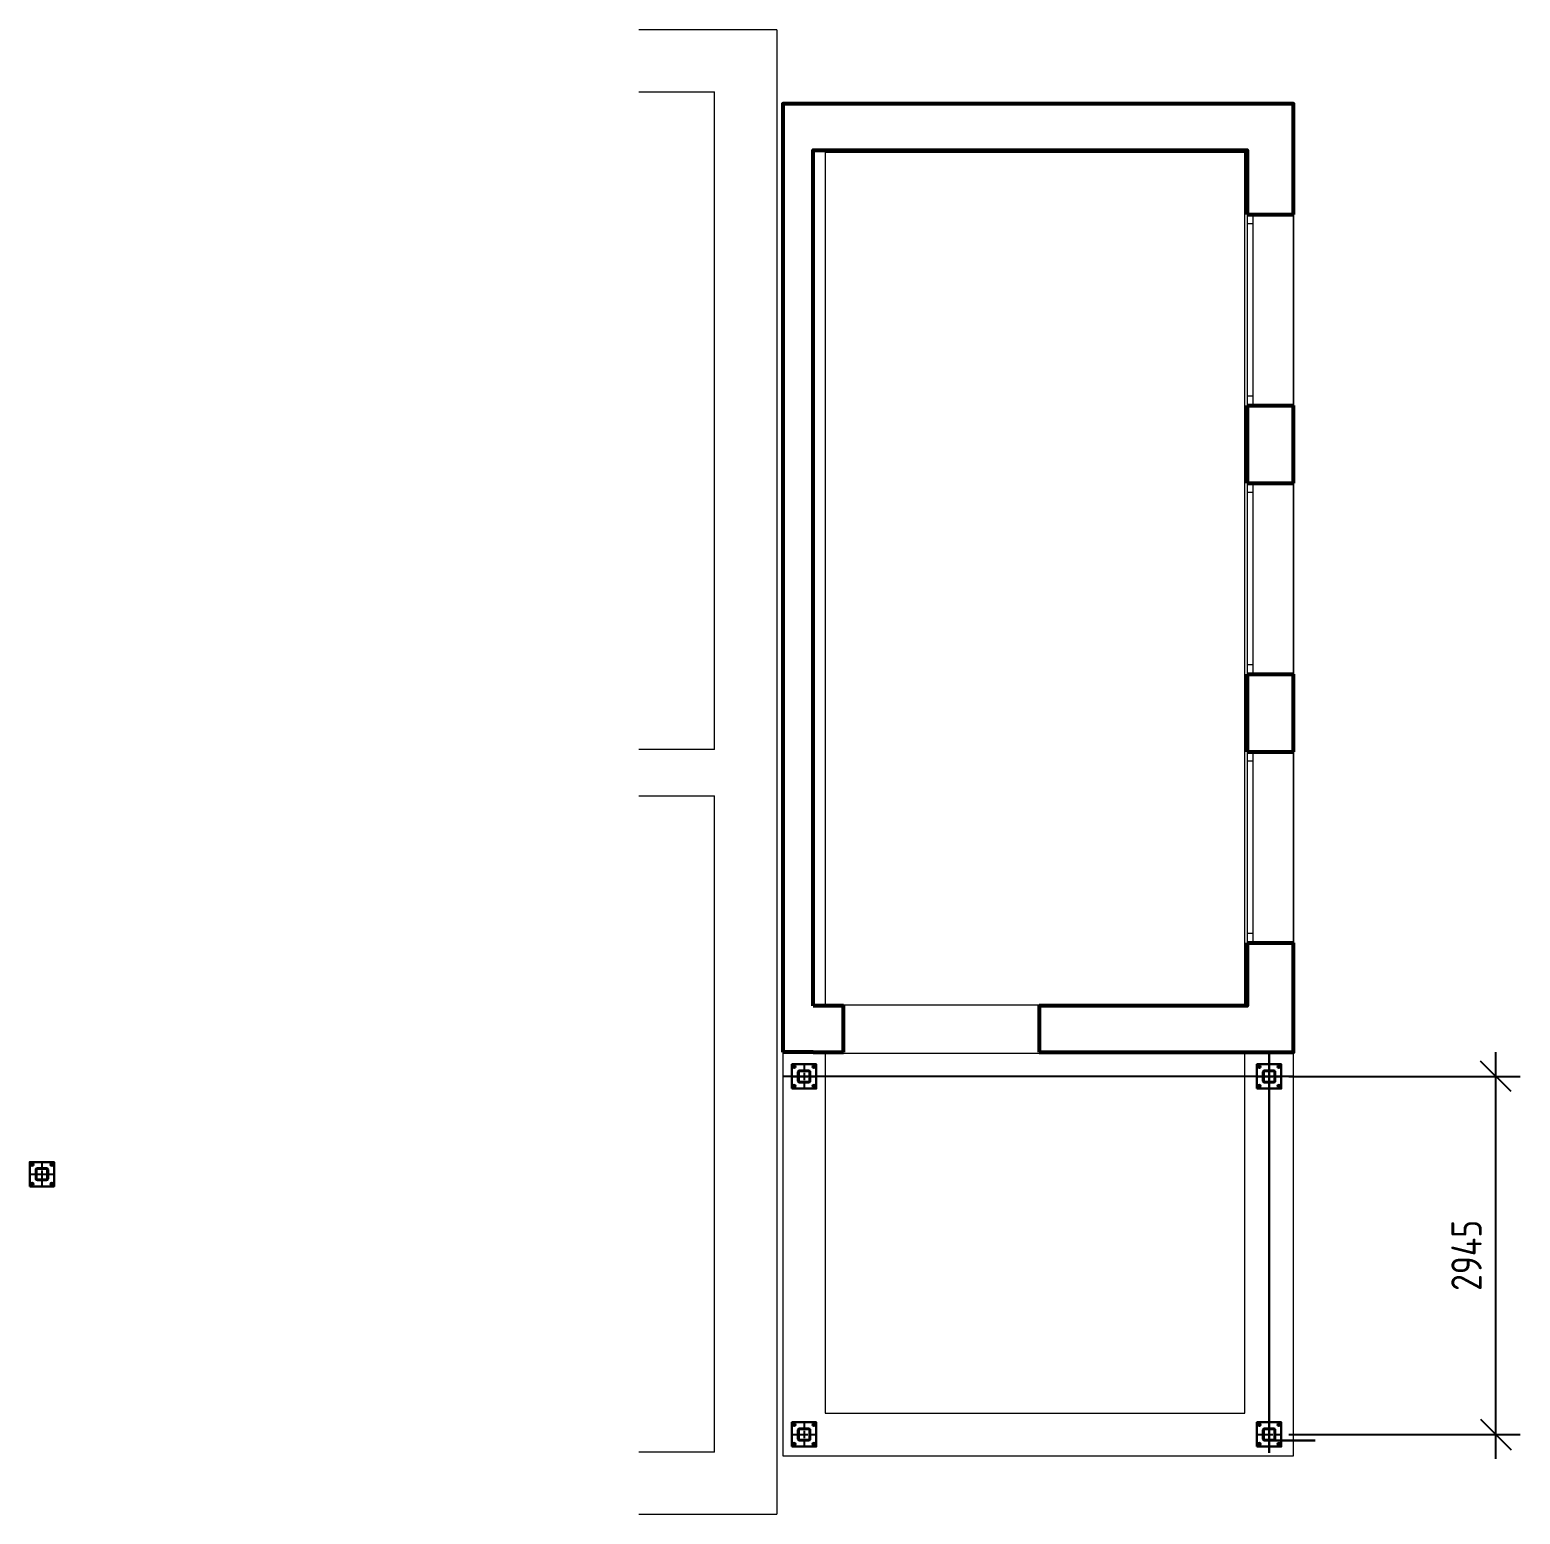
# Model space of a CAD drawing. Header units: millimetres. Extents: x -112594 to 313336, y -1917 to 255843.
# Drawn here: x 243437 to 255695, y 79009 to 91219 of the extents above; entities that cross this region are included whole.
import ezdxf

# ---------------------------------------------------------------- set-up
doc = ezdxf.new("R2010")
doc.units = ezdxf.units.MM
doc.header["$MEASUREMENT"] = 0
doc.set_wipeout_variables(frame=1)
doc.linetypes.add('CENTER', pattern=[50.8, 31.75, -6.35, 6.35, -6.35])
doc.linetypes.add('ГОСТ 2.303 5', pattern=[24, 20, -1.5, 1, -1.5])
for name, color, linetype, lineweight in [('Кирпич силикат', 31, 'Continuous', 53), ('МЕТАЛЛ-25', 122, 'Continuous', 30), ('МОНОЛИТ', 2, 'Continuous', 30), ('Окна ARCHICAD_Ном._пера__1', 7, 'Continuous', 13), ('ОСИ', 211, 'CENTER', 15), ('размеры', 4, 'Continuous', 15)]:
    doc.layers.add(name, color=color, linetype=linetype, lineweight=lineweight)
doc.layers.add('сварка', color=6, linetype='Continuous')
doc.styles.add('ГОСТ 2.304', font='CS_Gost2304.shx')
doc.dimstyles.new('СПДС', dxfattribs={"dimscale": 100, "dimtxt": 2.5, "dimasz": 2.5, "dimexe": 2, "dimexo": 0.625, "dimgap": 1, "dimtad": 1, "dimdec": 0, "dimtxsty": 'ГОСТ 2.304', "dimblk": 'OBLIQUE', "dimblk1": 'OBLIQUE', "dimblk2": 'OBLIQUE', "dimcen": 2.5, "dimdle": 2, "dimadec": 0, "dimazin": 2, "dimtfac": 0.75, "dimtdec": 4, "dimtmove": 1, "dimatfit": 3, "dimfxl": 1, "dimtfill": 1, "dimtolj": 1, "dimarcsym": 1})

# ---------------------------------------------------------------- blocks, each defined once
blk = doc.blocks.new('Окно 21')
at = {"layer": 'Окна ARCHICAD_Ном._пера__1', "color": 7, "linetype": 'Continuous', "lineweight": 13}
for p, q in [((-785, 0), (785, 0)), ((-785, 0), (-710, 0)), ((-785, 0), (-785, -50)), ((-785, 0), (-785, -50)), ((-710, 0), (-710, -50)), ((-710, 0), (710, 0)), ((710, -50), (710, 0)), ((710, 0), (785, 0)), ((785, 0), (785, -50)), ((785, 0), (785, -50)), ((-710, -50), (-785, -50)), ((-785, -50), (-785, -380)), ((710, -50), (-710, -50)), ((785, -50), (710, -50)), ((785, -50), (785, -380)), ((-785, -380), (785, -380))]:
    blk.add_line(p, q, dxfattribs=at)
blk = doc.blocks.new('A$C7B9B0E34')
at = {"layer": 'МЕТАЛЛ-25', "ltscale": 100, "extrusion": (0, 0, -1)}
for p, q in [((-86, 84), (-80, 88)), ((-86, 84), (-86, 76)), ((-80, 72), (-86, 76)), ((-82, 81), (-83, 81)), ((-83, 79), (-82, 79)), ((-82, 81), (-78, 81)), ((-82, 79), (-78, 79)), ((-74, 84), (-80, 88)), ((-80, 72), (-74, 76)), ((-77, 81), (-78, 81)), ((-78, 79), (-77, 79)), ((-74, 84), (-74, 76)), ((74, 84), (80, 88)), ((74, 84), (74, 76)), ((80, 72), (74, 76)), ((78, 81), (77, 81)), ((77, 79), (78, 79)), ((78, 81), (82, 81)), ((78, 79), (82, 79)), ((86, 84), (80, 88)), ((80, 72), (86, 76)), ((83, 81), (82, 81)), ((82, 79), (83, 79)), ((86, 84), (86, 76)), ((-86, -76), (-80, -72)), ((-86, -76), (-86, -84)), ((-80, -88), (-86, -84)), ((-82, -79), (-83, -79)), ((-83, -81), (-82, -81)), ((-82, -79), (-78, -79)), ((-82, -81), (-78, -81)), ((-74, -76), (-80, -72)), ((-80, -88), (-74, -84)), ((-77, -79), (-78, -79)), ((-78, -81), (-77, -81)), ((-74, -76), (-74, -84)), ((74, -76), (80, -72)), ((74, -76), (74, -84)), ((80, -88), (74, -84)), ((78, -79), (77, -79)), ((77, -81), (78, -81)), ((78, -79), (82, -79)), ((78, -81), (82, -81)), ((86, -76), (80, -72)), ((80, -88), (86, -84)), ((83, -79), (82, -79)), ((82, -81), (83, -81)), ((86, -76), (86, -84))]:
    blk.add_line(p, q, dxfattribs=at)
at = {"layer": 'МЕТАЛЛ-25', "linetype": 'Continuous', "ltscale": 100}
for p, q in [((-50, -38), (-50, 38)), ((-44, -38), (-44, 38)), ((-38, 50), (38, 50)), ((-38, 44), (38, 44)), ((44, 38), (44, -38)), ((50, 38), (50, -38)), ((38, -44), (-38, -44)), ((38, -50), (-38, -50))]:
    blk.add_line(p, q, dxfattribs=at)
at = {"layer": 'МЕТАЛЛ-25', "ltscale": 100}
blk.add_lwpolyline([(-100, -100), (100, -100), (100, 100), (-100, 100)], close=True, dxfattribs=at)
for centre, radius, start, end in [((-80, 80), 10, 0, 180), ((-80, 80), 10, 180, 0), ((-80, 80), 3.88, 0, 180), ((-80, 80), 3.5, 166.787, 193.213), ((-80, 80), 3.88, 180, 0), ((-80, 80), 3.31, 345, 255), ((-80, 80), 2, 23.5782, 156.4218), ((-80, 80), 2, 203.5782, 336.4218), ((-80, 80), 3.5, 346.787, 13.213), ((80, 80), 10, 0, 180), ((80, 80), 10, 180, 0), ((80, 80), 3.88, 0, 180), ((80, 80), 3.5, 166.787, 193.213), ((80, 80), 3.88, 180, 0), ((80, 80), 3.31, 345, 255), ((80, 80), 2, 23.5782, 156.4218), ((80, 80), 2, 203.5782, 336.4218), ((80, 80), 3.5, 346.787, 13.213), ((-80, -80), 10, 0, 180), ((-80, -80), 10, 180, 0), ((-80, -80), 3.88, 0, 180), ((-80, -80), 3.5, 166.787, 193.213), ((-80, -80), 3.88, 180, 0), ((-80, -80), 3.31, 345, 255), ((-80, -80), 2, 23.5782, 156.4218), ((-80, -80), 2, 203.5782, 336.4218), ((-80, -80), 3.5, 346.787, 13.213), ((80, -80), 10, 0, 180), ((80, -80), 10, 180, 0), ((80, -80), 3.88, 0, 180), ((80, -80), 3.5, 166.787, 193.213), ((80, -80), 3.88, 180, 0), ((80, -80), 3.31, 345, 255), ((80, -80), 2, 23.5782, 156.4218), ((80, -80), 2, 203.5782, 336.4218), ((80, -80), 3.5, 346.787, 13.213)]:
    blk.add_arc(centre, radius, start, end, dxfattribs=at)
at = {"layer": 'МЕТАЛЛ-25', "linetype": 'Continuous', "ltscale": 100}
for centre, radius, start, end in [((-38, 38), 12, 90, 180), ((-38, 38), 6, 90, 180), ((38, 38), 12, 0, 90), ((38, 38), 6, 0, 90), ((-38, -38), 12, 180, 270), ((-38, -38), 6, 180, 270), ((38, -38), 6, 270, 0), ((38, -38), 12, 270, 0)]:
    blk.add_arc(centre, radius, start, end, dxfattribs=at)
at = {"layer": 'ОСИ', "linetype": 'ГОСТ 2.303 5', "lineweight": 25, "ltscale": 3}
for p, q in [((-100, 0), (100, 0)), ((0, 100), (0, -100))]:
    blk.add_line(p, q, dxfattribs=at)
at = {"layer": 'ОСИ', "linetype": 'ГОСТ 2.303 5', "lineweight": 25, "extrusion": (0, 0, -1)}
for p, q in [((-68, 80), (-92, 80)), ((-80, 68), (-80, 92)), ((92, 80), (68, 80)), ((80, 68), (80, 92)), ((-68, -80), (-92, -80)), ((-80, -92), (-80, -68)), ((92, -80), (68, -80)), ((80, -92), (80, -68))]:
    blk.add_line(p, q, dxfattribs=at)
blk = doc.blocks.new('_Oblique')
at = {"color": 0, "linetype": 'ByBlock', "lineweight": -2}
blk.add_line((-0.5, -0.5), (0.5, 0.5), dxfattribs=at)
blk = doc.blocks.new('*D277')
at = {"layer": 'размеры', "color": 0, "lineweight": -2, "ltscale": 100, "transparency": 16777216}
for p, q in [((255495, 79465), (255495, 82810)), ((253792, 82610), (255695, 82610)), ((253792, 79665), (255695, 79665))]:
    blk.add_line(p, q, dxfattribs=at)
at = {"layer": 'размеры', "color": 0, "lineweight": -2, "ltscale": 100, "transparency": 16777216, "xscale": 250, "yscale": 250, "zscale": 250}
for p, rotation in [((255495, 82610), 90), ((255495, 79665), 270)]:
    blk.add_blockref('_Oblique', p, dxfattribs=dict(at, rotation=rotation))
at = {"layer": 'размеры', "color": 0, "ltscale": 100, "transparency": 16777216, "insert": (255254, 81138), "char_height": 250, "attachment_point": 5, "rotation": 90, "style": 'ГОСТ 2.304', "bg_fill": 3, "box_fill_scale": 1.25, "bg_fill_color": 256, "bg_fill_true_color": 13158600, "bg_fill_transparency": 0}
blk.add_mtext('\\A1;2945', dxfattribs=at)

msp = doc.modelspace()

# ---------------------------------------------------------------- linework, layer by layer
at = {"layer": 'Кирпич силикат', "lineweight": 15, "ltscale": 40}
for p, q in [((249579.93626, 91219.27166), (249579.93626, 79009.27166)), ((249069.93624, 85299.27166), (249069.93624, 90709.27166)), ((249069.93624, 79519.27168), (249069.93624, 84919.27166))]:
    msp.add_line(p, q, dxfattribs=at)
at = {"layer": 'Кирпич силикат', "ltscale": 20}
for p, q in [((253449.92586, 89700.29125), (253499.92586, 89700.29125)), ((253499.92586, 89700.29125), (253829.92586, 89700.29125)), ((253449.92586, 83710.29125), (253499.92586, 83710.29125)), ((253499.92586, 83710.29125), (253829.92586, 83710.29125)), ((250129.92586, 83190.29125), (249879.92586, 83190.29125)), ((250129.92586, 82810.29125), (250129.92586, 83190.29125)), ((251739.92586, 83190.29125), (251739.92586, 82810.29125)), ((249879.92586, 82810.29125), (249629.92586, 82810.29125)), ((249879.92586, 82810.29125), (250129.92586, 82810.29125))]:
    msp.add_line(p, q, dxfattribs=at)
at = {"layer": 'Кирпич силикат', "lineweight": 15, "ltscale": 40, "flags": 128}
for points in [[(249579.93626, 91219.27166), (248444.9833, 91219.27166)], [(248444.9833, 90709.27166), (249069.93626, 90709.27166)], [(249069.93623, 85299.27166), (248444.9833, 85299.27166)], [(248444.9833, 84919.27166), (249069.93623, 84919.27166)], [(249069.93626, 79519.27166), (248444.9833, 79519.27166)], [(248444.9833, 79009.27166), (249579.93626, 79009.27166)]]:
    msp.add_lwpolyline(points, dxfattribs=at)
at = {"layer": 'Кирпич силикат', "ltscale": 20, "flags": 128}
for points in [[(253829.92586, 89700.29126), (253829.92586, 90610.29125), (249629.92586, 90610.29125), (249629.92586, 82810.29125)], [(249879.92586, 83190.29125), (249879.92586, 90230.29125), (253449.92586, 90230.29125), (253449.92586, 89700.29125)], [(253449.92586, 83710.29124), (253449.92586, 83190.29125), (251739.92586, 83190.29125)], [(251739.92586, 82810.29125), (253829.92586, 82810.29125), (253829.92586, 83710.29123)]]:
    msp.add_lwpolyline(points, dxfattribs=at)
at = {"layer": 'МЕТАЛЛ-25', "ltscale": 5}
msp.add_line((253629.92586, 82810.29125), (253629.92586, 79515.29125), dxfattribs=at)
at = {"layer": 'МЕТАЛЛ-25', "ltscale": 100, "extrusion": (0, 0, -1)}
for p, q in [((243450.51098, 81889.46526), (243457.01098, 81893.21804)), ((243450.51098, 81889.46526), (243450.51098, 81881.95971)), ((243455.17795, 81886.51248), (243453.60363, 81886.51248)), ((243455.17795, 81886.51248), (243458.84401, 81886.51248)), ((243463.51098, 81889.46526), (243457.01098, 81893.21804)), ((243460.41832, 81886.51248), (243458.84401, 81886.51248)), ((243463.51098, 81889.46526), (243463.51098, 81881.95971)), ((243610.51098, 81889.46526), (243617.01098, 81893.21804)), ((243610.51098, 81889.46526), (243610.51098, 81881.95971)), ((243615.17795, 81886.51249), (243613.60363, 81886.51249)), ((243615.17795, 81886.51249), (243618.84401, 81886.51249)), ((243623.51098, 81889.46526), (243617.01098, 81893.21804)), ((243620.41832, 81886.51249), (243618.84401, 81886.51249)), ((243623.51098, 81889.46526), (243623.51098, 81881.95971)), ((243457.01098, 81878.20693), (243450.51098, 81881.95971)), ((243453.60363, 81884.91248), (243455.17795, 81884.91248)), ((243455.17795, 81884.91248), (243458.84401, 81884.91248)), ((243457.01098, 81878.20693), (243463.51098, 81881.95971)), ((243458.84401, 81884.91248), (243460.41832, 81884.91248)), ((243617.01098, 81878.20693), (243610.51098, 81881.95971)), ((243613.60363, 81884.91249), (243615.17795, 81884.91249)), ((243615.17795, 81884.91249), (243618.84401, 81884.91249)), ((243617.01098, 81878.20693), (243623.51098, 81881.95971)), ((243618.84401, 81884.91249), (243620.41832, 81884.91249)), ((243450.51098, 81729.46526), (243457.01098, 81733.21804)), ((243450.51098, 81729.46526), (243450.51098, 81721.95971)), ((243457.01098, 81718.20693), (243450.51098, 81721.95971)), ((243455.17795, 81726.51248), (243453.60363, 81726.51248)), ((243453.60363, 81724.91248), (243455.17795, 81724.91248)), ((243455.17795, 81726.51248), (243458.84401, 81726.51248)), ((243455.17795, 81724.91248), (243458.84401, 81724.91248)), ((243463.51098, 81729.46526), (243457.01098, 81733.21804)), ((243457.01098, 81718.20693), (243463.51098, 81721.95971)), ((243460.41832, 81726.51248), (243458.84401, 81726.51248)), ((243458.84401, 81724.91248), (243460.41832, 81724.91248)), ((243463.51098, 81729.46526), (243463.51098, 81721.95971)), ((243610.51098, 81729.46526), (243617.01098, 81733.21804)), ((243610.51098, 81729.46526), (243610.51098, 81721.95971)), ((243617.01098, 81718.20693), (243610.51098, 81721.95971)), ((243615.17795, 81726.51249), (243613.60363, 81726.51249)), ((243613.60363, 81724.91249), (243615.17795, 81724.91249)), ((243615.17795, 81726.51249), (243618.84401, 81726.51249)), ((243615.17795, 81724.91249), (243618.84401, 81724.91249)), ((243623.51098, 81729.46526), (243617.01098, 81733.21804)), ((243617.01098, 81718.20693), (243623.51098, 81721.95971)), ((243620.41832, 81726.51249), (243618.84401, 81726.51249)), ((243618.84401, 81724.91249), (243620.41832, 81724.91249)), ((243623.51098, 81729.46526), (243623.51098, 81721.95971))]:
    msp.add_line(p, q, dxfattribs=at)
at = {"layer": 'МЕТАЛЛ-25', "linetype": 'Continuous', "ltscale": 100}
for p, q in [((243487.01098, 81767.71248), (243487.01098, 81843.71248)), ((243493.01098, 81767.71248), (243493.01098, 81843.71248)), ((243499.01098, 81855.71248), (243575.01098, 81855.71248)), ((243499.01098, 81849.71248), (243575.01098, 81849.71248)), ((243581.01098, 81843.71248), (243581.01098, 81767.71248)), ((243587.01098, 81843.71248), (243587.01098, 81767.71248)), ((243575.01098, 81761.71248), (243499.01098, 81761.71248)), ((243575.01098, 81755.71248), (243499.01098, 81755.71248))]:
    msp.add_line(p, q, dxfattribs=at)
at = {"layer": 'МЕТАЛЛ-25', "ltscale": 100}
msp.add_lwpolyline([(243437.01098, 81705.71248), (243637.01098, 81705.71248), (243637.01098, 81905.71248), (243437.01098, 81905.71248)], close=True, dxfattribs=at)
for centre, radius, start, end in [((243457.01098, 81885.71248), 10, 0, 180), ((243457.01098, 81885.71248), 3.88, 0, 180), ((243457.01097, 81885.71248), 3.49999, 166.786990314, 193.213009686), ((243457.01098, 81885.71249), 3.3095, 344.999988606, 255.000003295), ((243457.01098, 81885.71249), 2, 23.578152064, 156.421847936), ((243457.01099, 81885.71248), 3.49999, 346.786990314, 13.213009686), ((243617.01098, 81885.71249), 10, 0, 180), ((243617.01098, 81885.71249), 3.88, 0, 180), ((243617.01097, 81885.71249), 3.49999, 166.786990314, 193.213009686), ((243617.01098, 81885.71249), 3.3095, 344.999988606, 255.000003295), ((243617.01098, 81885.71249), 2, 23.578152064, 156.421847936), ((243617.01099, 81885.71249), 3.49999, 346.786990314, 13.213009686), ((243457.01098, 81885.71248), 10, 180, 0), ((243457.01098, 81885.71248), 3.88, 180, 0), ((243457.01098, 81885.71248), 2, 203.578152064, 336.421847936), ((243617.01098, 81885.71249), 10, 180, 0), ((243617.01098, 81885.71249), 3.88, 180, 0), ((243617.01098, 81885.71248), 2, 203.578152064, 336.421847936), ((243457.01098, 81725.71248), 10, 0, 180), ((243457.01098, 81725.71248), 10, 180, 0), ((243457.01098, 81725.71248), 3.88, 0, 180), ((243457.01098, 81725.71248), 3.88, 180, 0), ((243457.01097, 81725.71248), 3.49999, 166.786990314, 193.213009686), ((243457.01098, 81725.71249), 3.3095, 344.999988606, 255.000003295), ((243457.01098, 81725.71249), 2, 23.578152064, 156.421847936), ((243457.01098, 81725.71248), 2, 203.578152064, 336.421847936), ((243457.01099, 81725.71248), 3.49999, 346.786990314, 13.213009686), ((243617.01098, 81725.71249), 10, 0, 180), ((243617.01098, 81725.71249), 10, 180, 0), ((243617.01098, 81725.71249), 3.88, 0, 180), ((243617.01098, 81725.71249), 3.88, 180, 0), ((243617.01097, 81725.71249), 3.49999, 166.786990314, 193.213009686), ((243617.01098, 81725.71249), 3.3095, 344.999988606, 255.000003295), ((243617.01098, 81725.71249), 2, 23.578152064, 156.421847936), ((243617.01098, 81725.71248), 2, 203.578152064, 336.421847936), ((243617.01099, 81725.71249), 3.49999, 346.786990314, 13.213009686)]:
    msp.add_arc(centre, radius, start, end, dxfattribs=at)
at = {"layer": 'МЕТАЛЛ-25', "linetype": 'Continuous', "ltscale": 100}
for centre, radius, start, end in [((243499.01098, 81843.71248), 12, 90, 180), ((243499.01098, 81767.71248), 12, 180, 270), ((243499.01098, 81843.71248), 6, 90, 180), ((243499.01098, 81767.71248), 6, 180, 270), ((243575.01098, 81843.71248), 12, 0, 90), ((243575.01098, 81843.71248), 6, 0, 90), ((243575.01098, 81767.71248), 6, 270, 0), ((243575.01098, 81767.71248), 12, 270, 0)]:
    msp.add_arc(centre, radius, start, end, dxfattribs=at)
at = {"layer": 'МОНОЛИТ', "lineweight": 15, "ltscale": 20}
for p, q in [((249629.92586, 90610.29125), (249629.92586, 79490.29125)), ((253829.92586, 90610.29125), (249629.92586, 90610.29125)), ((249979.92586, 90210.29125), (249979.92586, 83200.29125)), ((253429.92586, 90210.29125), (249979.92586, 90210.29125)), ((249979.92586, 83200.29125), (253429.92586, 83200.29125)), ((249979.92586, 82800.29125), (249979.92586, 79840.29125)), ((249979.92586, 82800.29125), (253429.92586, 82800.29125)), ((253429.92586, 79840.29125), (253429.92586, 82800.29125)), ((249979.92586, 79840.29125), (253429.92586, 79840.29125)), ((249629.92586, 79490.29125), (253829.92586, 79490.29125))]:
    msp.add_line(p, q, dxfattribs=at)
at = {"layer": 'ОСИ', "linetype": 'ГОСТ 2.303 5', "lineweight": 25, "extrusion": (0, 0, -1)}
for p, q in [((243457.01098, 81873.71248), (243457.01098, 81897.71248)), ((243617.01098, 81873.71249), (243617.01098, 81897.71249)), ((243469.01098, 81885.71248), (243445.01098, 81885.71248)), ((243629.01098, 81885.71249), (243605.01098, 81885.71249)), ((243469.01098, 81725.71248), (243445.01098, 81725.71248)), ((243457.01098, 81713.71248), (243457.01098, 81737.71248)), ((243629.01098, 81725.71249), (243605.01098, 81725.71249)), ((243617.01098, 81713.71249), (243617.01098, 81737.71249))]:
    msp.add_line(p, q, dxfattribs=at)
at = {"layer": 'ОСИ', "linetype": 'ГОСТ 2.303 5', "lineweight": 25, "ltscale": 3}
for p, q in [((243537.01098, 81905.71248), (243537.01098, 81705.71248)), ((243437.01098, 81805.71248), (243637.01098, 81805.71248))]:
    msp.add_line(p, q, dxfattribs=at)

# ---------------------------------------------------------------- block references
at = {"layer": 'МЕТАЛЛ-25', "ltscale": 100}
for p in [(249804.92586, 82610.29125), (253629.92586, 82610.29125), (249804.92586, 79665.29125), (253629.92586, 79665.29125)]:
    msp.add_blockref('A$C7B9B0E34', p, dxfattribs=at)

# ---------------------------------------------------------------- next in the draw order: wipeouts: each hides what was drawn before it
at = {"ltscale": 20}
for points in [[(253449.92586, 87490.29127), (253829.9259, 87490.29127), (253829.92585, 88130.29126), (253449.92586, 88130.29126)], [(253449.92586, 85280.29125), (253829.92588, 85280.29125), (253829.92588, 85920.29124), (253449.92586, 85920.29124)]]:
    msp.add_wipeout(points, dxfattribs=at).dxf.layer = 'Кирпич силикат'

# ---------------------------------------------------------------- next in the draw order: linework, layer by layer
at = {"layer": 'Кирпич силикат', "ltscale": 20}
for p, q in [((253449.92586, 88130.29125), (253499.92586, 88130.29125)), ((253499.92586, 88130.29125), (253829.92586, 88130.29125)), ((253449.92586, 87490.29125), (253499.92586, 87490.29125)), ((253499.92586, 87490.29125), (253829.92586, 87490.29125)), ((253449.92586, 85920.29125), (253499.92586, 85920.29125)), ((253499.92586, 85920.29125), (253829.92586, 85920.29125)), ((253449.92586, 85280.29125), (253499.92586, 85280.29125)), ((253499.92586, 85280.29125), (253829.92586, 85280.29125))]:
    msp.add_line(p, q, dxfattribs=at)
at = {"layer": 'Кирпич силикат', "ltscale": 20, "flags": 128}
for points in [[(253449.92586, 88130.29123), (253449.92586, 87490.29126)], [(253829.92586, 87490.2912), (253829.92586, 88130.29125)], [(253449.92586, 85920.29124), (253449.92586, 85280.29126)], [(253829.92586, 85280.29125), (253829.92586, 85920.2913)]]:
    msp.add_lwpolyline(points, dxfattribs=at)
at = {"layer": 'МОНОЛИТ', "lineweight": 15, "ltscale": 20}
for p, q in [((253829.92586, 79490.29125), (253829.92586, 90610.29125)), ((253429.92586, 83200.29125), (253429.92586, 90210.29125))]:
    msp.add_line(p, q, dxfattribs=at)

# ---------------------------------------------------------------- next in the draw order: block references
at = {"color": 7, "linetype": 'Continuous', "lineweight": 13, "xscale": -1, "zscale": 1000, "rotation": 90}
for p in [(253449.92586, 88915.29125), (253449.92586, 86705.29125), (253449.92586, 84495.29125)]:
    msp.add_blockref('Окно 21', p, dxfattribs=at)

# ---------------------------------------------------------------- next in the draw order: dimensions: what is measured, and where the dimension line sits
at = {"layer": 'размеры', "ltscale": 100}
dim = msp.add_linear_dim(base=(255495.43908, 82610.29125), p1=(253729.92586, 79665.29125), p2=(253729.92586, 82610.29125), angle=90, dimstyle='СПДС', dxfattribs=at)
dim.commit()
dim.dimension.update_dxf_attribs({"geometry": '*D277', "text_midpoint": (255253.52225, 81137.79125)})

# ---------------------------------------------------------------- next in the draw order: linework, layer by layer
at = {"layer": 'МЕТАЛЛ-25', "ltscale": 5}
msp.add_line((253629.92586, 79615.29125), (254009.43851, 79615.29125), dxfattribs=at)
at = {"layer": 'сварка', "ltscale": 5}
msp.add_line((253829.92586, 82610.29125), (249629.92586, 82610.29125), dxfattribs=at)

doc.saveas('drawing.dxf')
